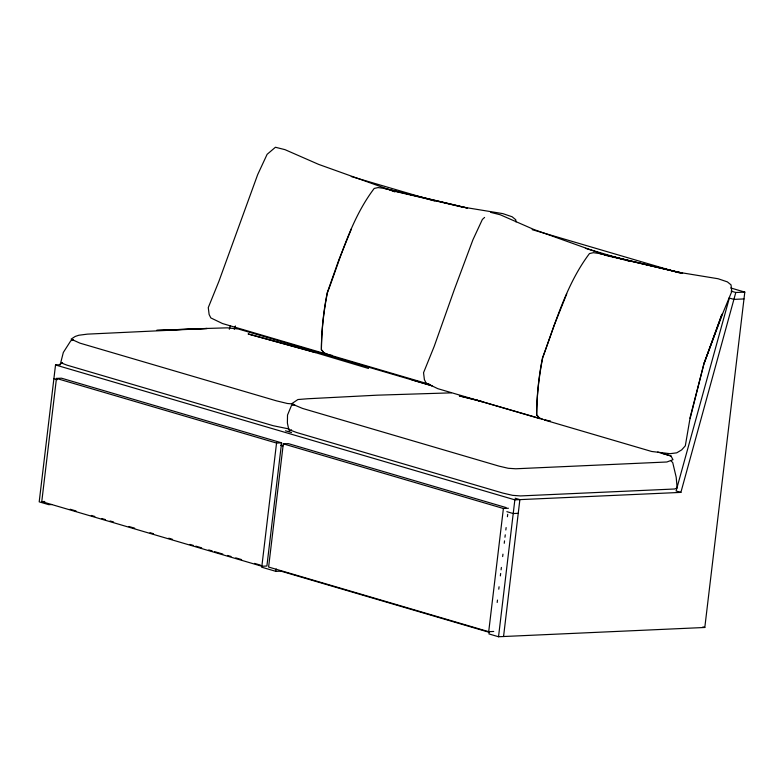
<?xml version="1.0" encoding="UTF-8"?>
<svg xmlns="http://www.w3.org/2000/svg" width="784" height="784" viewBox="0 0 784 784"><rect width="100%" height="100%" fill="white"/><g stroke="black" fill="none" stroke-linecap="round" stroke-linejoin="round"><path stroke-width="1.18" d="M60.554 364.736L55.527 364.962L39.2 501.848L48.765 504.661L51.783 504.524M41.768 501.613L56.458 378.417L61.485 378.192L281.583 442.823L266.893 566.028L261.856 566.254L41.768 501.613L44.786 501.486M261.856 566.254L276.546 443.048L56.458 378.417M506.082 507.571L288.336 443.626L283.298 443.852L268.608 567.048L488.706 631.688L493.734 631.453M280.956 571.144L275.919 571.369L276.213 568.959M488.706 631.688L503.397 508.483L283.298 443.852M489.245 631.512L488.961 633.933L498.526 636.745L704.806 627.474L744.8 292.099L730.708 287.953M497.193 602.465L497.477 600.054M498.771 589.186L499.065 586.765M500.359 575.897L500.653 573.476M501.084 569.86L501.368 567.44M502.662 556.571L502.956 554.151M504.249 543.283L504.533 540.872M504.965 537.246L505.259 534.825M505.837 529.994L506.121 527.583M507.415 516.715L507.709 514.294M498.526 636.745L514.853 499.849L55.527 364.962M503.553 636.52L519.88 499.624L515.098 498.222M689.9 418.244L703.905 363.962L721.976 314.178L703.924 363.747L689.724 420.087L685.314 445.822L681.698 449.869L676.719 452.838L669.977 453.691L651.661 451.476L544.615 420.048L547.516 420.518M744.8 292.099L735.794 292.501L680.884 492.391L514.853 499.849M229.32 329.26L230.29 325.732M234.298 329.28L234.945 326.928M234.749 328.31L235.396 325.958M729.345 298.038L676.092 490.99L680.884 492.391M703.924 363.747L723.064 312.61L731.805 291.452L731.021 284.857L727.376 281.877L718.085 278.741L676.014 271.842L599.672 253.555L593.361 252.683L589.47 253.565C566.313 284.259 555.836 322.283 542.499 357.867L542.489 357.906C538.726 376.594 536.746 395.802 536.668 414.844L539.206 417.872L543.606 419.626M384.415 188.444L467.323 208.044L384.415 188.444L378.094 187.572L374.203 188.444C350.967 219.099 340.795 257.25 327.398 292.804L327.389 292.844C323.694 311.522 321.538 330.701 321.401 349.733L323.939 352.761L329.437 354.956M566.754 293.824L554.327 324.909L542.665 357.916C538.961 376.614 536.795 395.802 536.677 414.844L539.206 417.872M351.487 228.703L338.894 259.749L327.232 292.755C323.459 311.454 321.469 330.672 321.411 349.733L323.939 352.761M484.59 217.433L482.385 219.432L472.938 239.757L454.357 289.521L434.179 346.44L423.546 372.704L424.389 379.613L426.094 383.023L437.795 388.668L540.039 418.705M451.28 392.853L377.182 395.175L307.671 398.762L297.91 399.536L291.56 403.819L302.526 408.425L499.036 466.137L508.228 468.283L515.803 468.773L666.89 461.992L672.986 459.698L670.967 455.974L657.688 452.035M59.741 364.237L62.612 362.718M288.492 431.337L291.589 429.838M73.363 339.795L70.766 340.805L63.328 352.447L60.721 362.708L66.934 365.138L273.185 425.712L289.169 428.995M294.666 404.671L291.462 405.544L287.522 415.05L287.385 423.027L288.786 429.603L296.764 432.552L503.005 493.126L512.648 495.351L520.468 495.929L674.603 489L677.151 487.942L676.19 477.201L672.721 462.589L671.035 460.923M743.987 298.939L733.922 299.39L729.14 297.989M276.546 443.048L281.583 442.823M503.397 508.483L508.424 508.257M518.244 513.314L513.216 513.54L506.836 511.668M293.157 403.976L287.434 403.505L276.399 400.83L79.899 343.127L71.099 339.129L75.215 336.444L78.821 335.248L87.406 334.131L207.162 328.496L156.633 330.387L206.398 328.467L227.389 327.839L238.316 328.996L432.033 385.806L411.835 379.828M329.358 354.927L332.426 355.456M548.183 420.626L550.564 421.018M544.792 420.097L547.693 420.567M429.456 384.327L222.529 323.557L210.827 317.912L209.122 314.502L208.279 307.583L218.912 281.319L257.671 174.636L267.119 154.321L275.429 147.255L284.994 149.656L318.637 164.385L391.804 190.61L460.747 206.731L502.818 213.62L512.119 216.766L515.764 219.745L516.019 221.941M599.672 253.555L682.59 273.155L607.071 255.721L533.894 229.496L500.261 214.767L490.696 212.376M476.251 400.036L459.355 395.891L481.915 401.604L476.251 400.036L542.283 419.146M315.413 352.604L248.087 333.955L309.572 350.86L368.5 368.47M351.261 176.527L434.669 201.018M532.169 229.653L680.189 273.126M585.423 248.342L624.191 259.729M626.543 260.415L630.071 261.454M731.1 291.119L735.794 292.501M285.484 430.788L291.54 432.572M53.89 378.652L57.418 379.681M280.613 445.234L282.965 445.92M702.895 626.916L704.806 627.474M70.158 509.237L76.028 510.962M91.287 515.451L94.815 516.48M101.861 518.547L105.379 519.586M110.083 520.968L113.602 521.997M128.87 526.485L134.74 528.21M150.009 532.689L153.527 533.728M168.795 538.206L172.313 539.245M189.934 544.41L193.452 545.448M195.804 546.134L201.674 547.859M208.72 549.927L212.248 550.966M214.591 551.652L222.813 554.072M227.507 555.444L231.035 556.483M235.729 557.865L241.599 559.59M254.516 563.382L260.386 565.107M280.349 570.968L489.383 632.355M261.572 567.155L275.919 571.369M661.843 453.27L670.967 455.974M391.804 190.61L394.842 191.884"/></g></svg>
